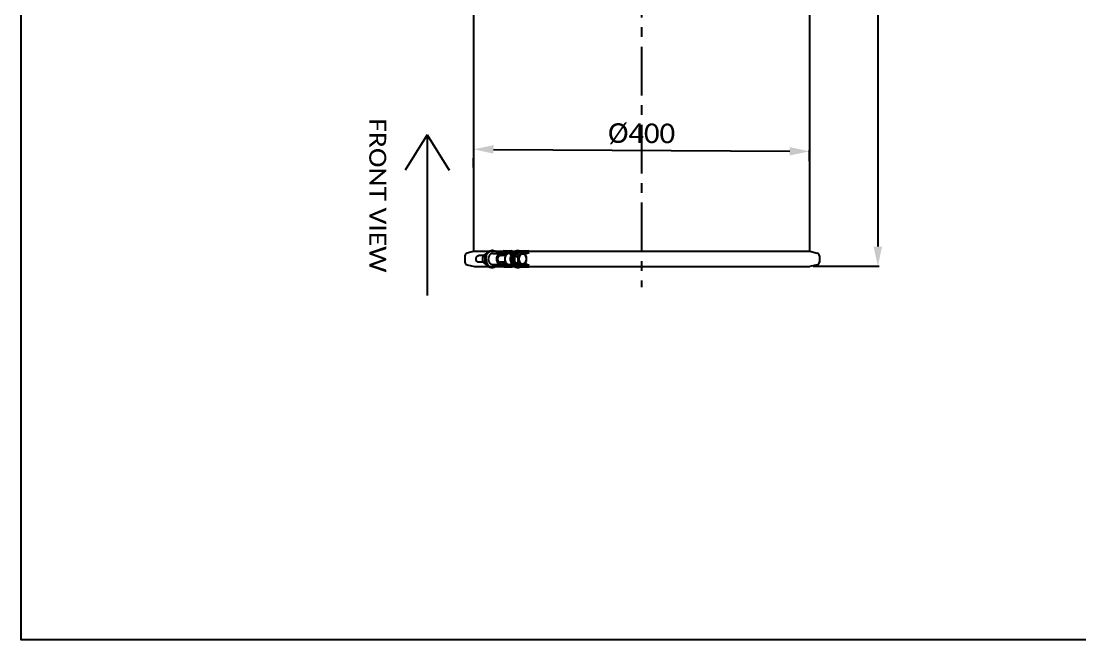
# Model space of a CAD drawing. Header units: millimetres. Extents: x 374 to 5899, y -2909 to 2000.
# Drawn here: x 374 to 1628, y -2908 to -2174 of the extents above; entities that cross this region are included whole.
import ezdxf
from ezdxf.enums import TextEntityAlignment as Align

# ---------------------------------------------------------------- set-up
doc = ezdxf.new("R2010")
doc.units = ezdxf.units.MM
doc.header["$LTSCALE"] = 154
doc.header["$PDMODE"] = 3
doc.header["$PDSIZE"] = 8
doc.linetypes.add('CENTER', pattern=[0.6, 0.375, -0.075, 0.075, -0.075])
doc.layers.get('0').update_dxf_attribs({"linetype": 'CONTINUOUS'})
doc.layers.get('Defpoints').update_dxf_attribs({"linetype": 'CONTINUOUS'})
doc.layers.add('00_BUW_DATUM', color=7, linetype='CONTINUOUS')
doc.layers.add('02___PRT_ALL_AXES', color=7, linetype='CONTINUOUS')
doc.styles.get("Standard").update_dxf_attribs({"font": 'calibri.ttf'})
doc.dimstyles.new('DIMSTYLE_1', dxfattribs={"dimtxt": 23.333333, "dimasz": 23.333333, "dimexe": 1.5, "dimexo": 1, "dimgap": 0.875, "dimtad": 1, "dimdsep": 46, "dimtxsty": 'Standard', "dimblk": '_FILLED', "dimblk1": '_FILLED', "dimblk2": '_FILLED', "dimcen": 0.09, "dimazin": 2, "dimtp": 0.01, "dimtm": 0.01, "dimtfac": 1, "dimtofl": 0, "dimtmove": 0, "dimatfit": 3, "dimldrblk": '_FILLED', "dimfxl": 1, "dimtolj": 1, "dimarcsym": 0})
doc.dimstyles.new('DIMSTYLE_5', dxfattribs={"dimtxt": 23.333333, "dimasz": 23.333333, "dimexe": 1.5, "dimexo": 1, "dimgap": 0.875, "dimtad": 1, "dimlfac": 0.15, "dimdsep": 46, "dimtxsty": 'Standard', "dimblk": '_FILLED', "dimblk1": '_FILLED', "dimblk2": '_FILLED', "dimcen": 0.09, "dimazin": 2, "dimtp": 0.01, "dimtm": 0.01, "dimtfac": 1, "dimtofl": 0, "dimtmove": 0, "dimatfit": 3, "dimldrblk": '_FILLED', "dimfxl": 1, "dimtolj": 1, "dimarcsym": 0})

# ---------------------------------------------------------------- blocks, each defined once
blk = doc.blocks.new('_FILLED')
at = {"color": 0, "linetype": 'ByBlock'}
blk.add_solid([(0, 0), (-1, 0.214), (-1, -0.214)], dxfattribs=at)
blk = doc.blocks.new('*D587')
at = {"color": 0, "lineweight": -2}
for p, q in [((1313.6, -1805), (1390.5, -1805)), ((1389, -1828.4), (1389, -2441.7)), ((1312.5, -2465), (1390.5, -2465))]:
    blk.add_line(p, q, dxfattribs=at)
at = {"layer": 'Defpoints', "color": 0}
for p in [(1312.6, -1805), (1311.5, -2465), (1389, -2465)]:
    blk.add_point(p, dxfattribs=at)
at = {"color": 0, "linetype": 'ByBlock', "lineweight": -2, "xscale": 23.3333333333, "yscale": 23.3333333333, "zscale": 23.3333333333}
for p, rotation in [((1389, -1805), 89.99999999999999), ((1389, -2465), 270)]:
    blk.add_blockref('_FILLED', p, dxfattribs=dict(at, rotation=rotation))
at = {"color": 0, "insert": (1357.1, -2106.6), "char_height": 23.333, "attachment_point": 2, "rotation": 90, "line_spacing_factor": 0.9}
blk.add_mtext('\\A1;{\\A1;660}', dxfattribs=at)
blk = doc.blocks.new('*D589')
at = {"color": 0, "linetype": 'ByBlock', "lineweight": -2}
for p, q in [((910.1, -2347.9), (910.3, -2324.8)), ((933.6, -2326.4), (1284.6, -2328.6)), ((1307.9, -2340.3), (1308, -2327.3))]:
    blk.add_line(p, q, dxfattribs=at)
at = {"layer": 'Defpoints', "color": 0}
for p in [(1307.9, -2328.8), (1307.9, -2341.3), (910.1, -2348.9)]:
    blk.add_point(p, dxfattribs=at)
at = {"color": 0, "linetype": 'ByBlock', "lineweight": -2, "xscale": 23.3333333333, "yscale": 23.3333333333, "zscale": 23.3333333333}
for p, rotation in [((910.3, -2326.3), 179.6388969271), ((1307.9, -2328.8), 359.6388969271)]:
    blk.add_blockref('_FILLED', p, dxfattribs=dict(at, rotation=rotation))
at = {"color": 0, "insert": (1109.2, -2295.6), "char_height": 23.33, "attachment_point": 2, "rotation": 359.6389, "line_spacing_factor": 0.9}
blk.add_mtext('\\A1;%%C400', dxfattribs=at)

msp = doc.modelspace()

# ---------------------------------------------------------------- linework, layer by layer
at = {"linetype": 'CENTER'}
msp.add_line((1109.001, -1465.5), (1109.001, -2489.707), dxfattribs=at)
for p, q in [((910.133, -1904.025), (910.133, -2447.224)), ((1307.87, -1917.063), (1307.87, -2447.224)), ((854.919, -2308.985), (828.894, -2351.175)), ((854.919, -2308.985), (880.945, -2351.175)), ((854.919, -2308.985), (854.919, -2499.57)), ((921.597, -2452.276), (916.134, -2452.276)), ((932.665, -2449.776), (942.388, -2449.776)), ((946.165, -2446.766), (939.709, -2449.229)), ((939.709, -2449.229), (949.432, -2449.229)), ((948.055, -2452.276), (940.781, -2452.276)), ((946.165, -2446.766), (955.889, -2446.766)), ((955.889, -2446.766), (949.432, -2449.229)), ((952.112, -2449.776), (955.809, -2449.776)), ((953.484, -2449.776), (956.341, -2448.686)), ((956.341, -2448.686), (955.889, -2446.766)), ((958.692, -2453.234), (963.511, -2448.808)), ((959.327, -2460.701), (958.692, -2453.234)), ((958.692, -2453.234), (961.723, -2453.234)), ((964.145, -2447.776), (963.051, -2447.776)), ((963.511, -2448.808), (966.541, -2448.808)), ((965.612, -2446.766), (965.369, -2446.858)), ((965.612, -2446.766), (975.336, -2446.766)), ((968.354, -2449.229), (968.88, -2449.229)), ((975.336, -2446.766), (968.88, -2449.229)), ((970.499, -2450.704), (975.789, -2448.686)), ((975.789, -2448.686), (975.336, -2446.766)), ((921.872, -2460.276), (916.134, -2460.276)), ((932.665, -2462.776), (942.388, -2462.776)), ((939.709, -2463.322), (949.432, -2463.322)), ((939.709, -2463.322), (946.165, -2465.786)), ((948.055, -2460.276), (940.781, -2460.276)), ((946.165, -2465.786), (955.889, -2465.786)), ((949.432, -2463.322), (955.889, -2465.786)), ((952.112, -2462.776), (955.803, -2462.776)), ((956.341, -2463.866), (953.484, -2462.776)), ((955.889, -2465.786), (956.341, -2463.866)), ((959.327, -2460.701), (962.358, -2460.701)), ((964.78, -2463.743), (959.327, -2460.701)), ((964.145, -2464.776), (963.051, -2464.776)), ((964.78, -2463.743), (967.811, -2463.743)), ((965.364, -2465.691), (965.612, -2465.786)), ((965.612, -2465.786), (975.336, -2465.786)), ((968.461, -2463.322), (968.88, -2463.322)), ((968.88, -2463.322), (975.336, -2465.786)), ((975.789, -2463.866), (970.479, -2461.84)), ((975.336, -2465.786), (975.789, -2463.866))]:
    msp.add_line(p, q)
msp.add_lwpolyline([(374.049, -396.871), (2989.56, -396.871), (2989.56, -2907.81), (374.049, -2907.81)], close=True)
for centre, radius, start, end in [((964.995, -2447.068), 4.445, 325.220633, 330.912457), ((953.907, -2458.925), 19.421, 20.465782, 21.363171), ((945.843, -2457.049), 16.913, 347.528922, 348.512913), ((961.326, -2457.766), 8.981, 317.388133, 320.439832), ((964.942, -2465.515), 4.507, 29.107339, 32.038589)]:
    msp.add_arc(centre, radius, start, end)
for points, knots in [([(913.506, -2458.523), (913.174, -2457.907), (912.811, -2456.492), (913.109, -2454.715), (913.781, -2453.516), (914.453, -2452.824), (915.256, -2452.379), (915.847, -2452.276), (916.134, -2452.276)], [0, 0, 0, 0, 0.26437599, 0.53160237, 0.65878397, 0.77857257, 0.89141546, 1, 1, 1, 1]), ([(923.605, -2456.276), (923.605, -2455.414), (923.809, -2453.712), (924.429, -2452.111), (924.835, -2451.383)], [0, 0, 0, 0, 0.50836303, 1, 1, 1, 1]), ([(924.835, -2461.168), (924.429, -2460.44), (923.809, -2458.839), (923.605, -2457.137), (923.605, -2456.276)], [0, 0, 0, 0, 0.49163753, 1, 1, 1, 1]), ([(923.811, -2456.275), (923.812, -2454.984), (924.197, -2452.451), (925.645, -2449.641), (927.283, -2447.932), (928.667, -2446.991), (930.176, -2446.408), (931.233, -2446.276), (931.753, -2446.276)], [0, 0, 0, 0, 0.27499802, 0.53568545, 0.65852063, 0.77599232, 0.88918772, 1, 1, 1, 1]), ([(923.811, -2456.275), (923.811, -2457.566), (924.197, -2460.099), (925.644, -2462.91), (927.283, -2464.619), (928.667, -2465.56), (930.176, -2466.143), (931.232, -2466.276), (931.753, -2466.276)], [0, 0, 0, 0, 0.27499756, 0.53568652, 0.65852222, 0.77599387, 0.88918867, 1, 1, 1, 1]), ([(932.664, -2449.776), (932.326, -2449.776), (931.639, -2449.862), (930.658, -2450.241), (929.759, -2450.852), (928.975, -2451.67), (928.334, -2452.662), (927.696, -2454.177), (927.503, -2455.436), (927.503, -2456.276)], [0, 0, 0, 0, 0.11069919, 0.22378, 0.3411331, 0.46384431, 0.59210304, 0.72528142, 1, 1, 1, 1]), ([(927.503, -2456.276), (927.503, -2457.115), (927.696, -2458.374), (928.334, -2459.889), (928.975, -2460.881), (929.759, -2461.699), (930.658, -2462.31), (931.639, -2462.689), (932.326, -2462.776), (932.664, -2462.776)], [0, 0, 0, 0, 0.27471858, 0.40789696, 0.53615569, 0.6588669, 0.77622, 0.88930081, 1, 1, 1, 1]), ([(942.388, -2449.776), (942.05, -2449.776), (941.363, -2449.862), (940.382, -2450.241), (939.483, -2450.853), (938.418, -2451.963), (937.477, -2453.791), (937.098, -2456.276), (937.477, -2458.76), (938.418, -2460.588), (939.483, -2461.699), (940.382, -2462.31), (941.363, -2462.689), (942.05, -2462.776), (942.388, -2462.776)], [0, 0, 0, 0, 0.05540572, 0.11200347, 0.17073952, 0.23215734, 0.36250142, 0.5, 0.63749858, 0.76784266, 0.82926048, 0.88799653, 0.94459428, 1, 1, 1, 1]), ([(942.389, -2460.776), (942.154, -2460.776), (941.679, -2460.716), (940.758, -2460.361), (939.75, -2459.482), (938.99, -2457.996), (938.725, -2456.276), (938.99, -2454.555), (939.75, -2453.069), (940.758, -2452.19), (941.679, -2451.835), (942.154, -2451.776), (942.389, -2451.776)], [0, 0, 0, 0, 0.05547929, 0.11215108, 0.23180355, 0.36231916, 0.5, 0.63768084, 0.76819645, 0.88784892, 0.94452071, 1, 1, 1, 1]), ([(939.709, -2449.229), (939.681, -2449.277), (939.571, -2449.468), (939.446, -2449.651), (939.345, -2449.781)], [0, 0, 0, 0, 0.25308946, 1, 1, 1, 1]), ([(944.864, -2450.572), (944.497, -2450.319), (943.702, -2449.917), (942.819, -2449.776), (942.388, -2449.776)], [0, 0, 0, 0, 0.50834192, 1, 1, 1, 1]), ([(942.389, -2451.776), (942.67, -2451.776), (943.244, -2451.862), (943.768, -2452.11), (944.012, -2452.267)], [0, 0, 0, 0, 0.49246731, 1, 1, 1, 1]), ([(946.552, -2451.115), (946.258, -2451.115), (945.657, -2451.019), (945.115, -2450.744), (944.864, -2450.572)], [0, 0, 0, 0, 0.49164701, 1, 1, 1, 1]), ([(949.432, -2449.229), (949.275, -2449.511), (948.91, -2450.03), (948.21, -2450.641), (947.409, -2451.027), (946.833, -2451.115), (946.552, -2451.115)], [0, 0, 0, 0, 0.2688994, 0.5233878, 0.76537017, 1, 1, 1, 1]), ([(952.112, -2449.776), (951.773, -2449.776), (951.087, -2449.862), (950.106, -2450.241), (949.206, -2450.853), (948.141, -2451.963), (947.201, -2453.791), (946.821, -2456.276), (947.201, -2458.76), (948.141, -2460.588), (949.206, -2461.699), (950.106, -2462.31), (951.087, -2462.689), (951.773, -2462.776), (952.112, -2462.776)], [0, 0, 0, 0, 0.05540572, 0.11200347, 0.17073952, 0.23215734, 0.36250142, 0.5, 0.63749858, 0.76784266, 0.82926048, 0.88799653, 0.94459428, 1, 1, 1, 1]), ([(956.687, -2462.737), (956.188, -2461.996), (955.374, -2460.337), (954.771, -2457.612), (954.788, -2454.784), (955.426, -2452.069), (956.642, -2449.674), (958.351, -2447.784), (960.117, -2446.753), (961.612, -2446.344), (962.371, -2446.276), (962.747, -2446.276)], [0, 0, 0, 0, 0.12818157, 0.26175156, 0.39719448, 0.53054962, 0.65835345, 0.77856695, 0.89138481, 0.94600355, 1, 1, 1, 1]), ([(957.293, -2462.414), (956.652, -2461.461), (955.94, -2459.818), (955.524, -2457.496), (955.46, -2455.097), (955.934, -2452.73), (956.928, -2450.628), (957.889, -2449.268), (959.041, -2448.16), (960.345, -2447.345), (961.753, -2446.857), (963.214, -2446.719), (964.667, -2446.936), (966.057, -2447.499), (967.331, -2448.381), (968.057, -2449.144), (968.389, -2449.562)], [0, 0, 0, 0, 0.13215517, 0.20104294, 0.27055538, 0.40735673, 0.47339875, 0.53693834, 0.597759, 0.65603435, 0.71235168, 0.76765499, 0.82308806, 0.87976815, 0.93857017, 1, 1, 1, 1]), ([(958.72, -2462.795), (958.016, -2462.054), (957.169, -2460.687), (956.529, -2458.666), (956.203, -2456.485), (956.43, -2453.738), (957.289, -2451.703), (957.874, -2450.822)], [0, 0, 0, 0, 0.23905456, 0.36556453, 0.49464292, 0.75266073, 1, 1, 1, 1]), ([(958.968, -2450.822), (958.382, -2451.703), (957.524, -2453.738), (957.297, -2456.485), (957.623, -2458.666), (958.263, -2460.687), (959.11, -2462.054), (959.814, -2462.795)], [0, 0, 0, 0, 0.24733926, 0.50535707, 0.63443547, 0.76094543, 1, 1, 1, 1]), ([(957.874, -2450.822), (958.181, -2450.359), (958.873, -2449.513), (960.141, -2448.531), (961.556, -2447.916), (962.559, -2447.776), (963.051, -2447.776)], [0, 0, 0, 0, 0.2668436, 0.52057259, 0.76340197, 1, 1, 1, 1]), ([(964.145, -2447.776), (963.652, -2447.776), (962.65, -2447.916), (961.235, -2448.531), (959.967, -2449.513), (959.275, -2450.359), (958.968, -2450.822)], [0, 0, 0, 0, 0.23659761, 0.47942776, 0.73315803, 1, 1, 1, 1]), ([(966.541, -2448.808), (966.327, -2449.183), (965.789, -2449.976), (964.708, -2451.107), (963.315, -2452.207), (962.27, -2452.893), (961.723, -2453.234)], [0, 0, 0, 0, 0.19606033, 0.43280373, 0.70759302, 1, 1, 1, 1]), ([(961.723, -2453.234), (962.171, -2454.38), (962.686, -2456.189), (962.711, -2458.639), (962.535, -2459.839), (962.418, -2460.417)], [0, 0, 0, 0, 0.50450138, 0.75791743, 1, 1, 1, 1]), ([(962.747, -2446.276), (963.318, -2446.276), (964.481, -2446.436), (966.124, -2447.138), (967.601, -2448.263), (968.413, -2449.233), (968.774, -2449.764)], [0, 0, 0, 0, 0.23688693, 0.47984642, 0.73346506, 1, 1, 1, 1]), ([(972.02, -2453.075), (971.703, -2452.487), (970.896, -2451.447), (969.189, -2450.536), (967.295, -2450.555), (965.6, -2451.5), (964.365, -2453.139), (963.718, -2455.21), (963.73, -2457.424), (964.194, -2458.843), (964.535, -2459.476)], [0, 0, 0, 0, 0.12519346, 0.23995322, 0.35024929, 0.46534218, 0.59096202, 0.72617756, 0.8650608, 1, 1, 1, 1]), ([(968.213, -2449.492), (967.928, -2449.222), (967.323, -2448.734), (966.314, -2448.187), (965.245, -2447.851), (964.509, -2447.776), (964.145, -2447.776)], [0, 0, 0, 0, 0.26087112, 0.51287247, 0.7582272, 1, 1, 1, 1]), ([(964.535, -2459.476), (964.852, -2460.064), (965.659, -2461.104), (967.366, -2462.015), (969.261, -2461.996), (970.955, -2461.052), (972.191, -2459.412), (972.837, -2457.341), (972.825, -2455.127), (972.362, -2453.708), (972.02, -2453.075)], [0, 0, 0, 0, 0.12519346, 0.23995322, 0.35024929, 0.46534218, 0.59096202, 0.72617756, 0.8650608, 1, 1, 1, 1]), ([(971.994, -2451.85), (971.367, -2451.249), (970.146, -2450.42), (968.265, -2449.508), (967.134, -2449.041), (966.541, -2448.808)], [0, 0, 0, 0, 0.41517536, 0.69574876, 1, 1, 1, 1]), ([(972.629, -2459.317), (972.886, -2458.149), (973.154, -2455.688), (972.534, -2453.29), (972.103, -2452.134)], [0, 0, 0, 0, 0.49220417, 1, 1, 1, 1]), ([(916.134, -2460.276), (915.876, -2460.276), (915.347, -2460.193), (914.349, -2459.705), (913.779, -2459.028), (913.506, -2458.523)], [0, 0, 0, 0, 0.23519532, 0.47798132, 1, 1, 1, 1]), ([(939.345, -2462.77), (939.378, -2462.813), (939.51, -2462.99), (939.628, -2463.177), (939.709, -2463.322)], [0, 0, 0, 0, 0.24696128, 1, 1, 1, 1]), ([(942.388, -2462.776), (942.819, -2462.776), (943.702, -2462.634), (944.497, -2462.232), (944.864, -2461.979)], [0, 0, 0, 0, 0.49165808, 1, 1, 1, 1]), ([(944.012, -2460.284), (943.768, -2460.441), (943.244, -2460.689), (942.67, -2460.776), (942.389, -2460.776)], [0, 0, 0, 0, 0.50753269, 1, 1, 1, 1]), ([(944.864, -2461.979), (945.115, -2461.807), (945.657, -2461.533), (946.258, -2461.436), (946.552, -2461.436)], [0, 0, 0, 0, 0.50835299, 1, 1, 1, 1]), ([(946.552, -2461.436), (946.833, -2461.436), (947.409, -2461.525), (948.21, -2461.91), (948.91, -2462.521), (949.275, -2463.04), (949.432, -2463.322)], [0, 0, 0, 0, 0.23462983, 0.4766122, 0.7311006, 1, 1, 1, 1]), ([(956.687, -2462.737), (957.048, -2463.275), (957.861, -2464.259), (959.346, -2465.399), (961, -2466.113), (962.172, -2466.276), (962.747, -2466.276)], [0, 0, 0, 0, 0.26669551, 0.52037178, 0.76326387, 1, 1, 1, 1]), ([(957.293, -2462.414), (957.598, -2462.867), (958.273, -2463.702), (959.484, -2464.713), (960.833, -2465.417), (962.269, -2465.784), (963.736, -2465.796), (965.175, -2465.453), (966.531, -2464.771), (967.329, -2464.123), (967.7, -2463.758)], [0, 0, 0, 0, 0.13494974, 0.2640494, 0.38800553, 0.50837789, 0.62741127, 0.74761766, 0.87127328, 1, 1, 1, 1]), ([(963.051, -2464.776), (962.659, -2464.776), (961.865, -2464.688), (960.719, -2464.298), (959.646, -2463.665), (959.014, -2463.105), (958.72, -2462.795)], [0, 0, 0, 0, 0.24067816, 0.48547171, 0.73781014, 1, 1, 1, 1]), ([(959.814, -2462.795), (960.108, -2463.105), (960.74, -2463.665), (961.813, -2464.298), (962.959, -2464.688), (963.753, -2464.776), (964.145, -2464.776)], [0, 0, 0, 0, 0.26218986, 0.51452829, 0.75932184, 1, 1, 1, 1]), ([(962.358, -2460.701), (962.95, -2460.934), (964.082, -2461.401), (965.963, -2462.313), (967.184, -2463.142), (967.811, -2463.743)], [0, 0, 0, 0, 0.30425572, 0.58481445, 1, 1, 1, 1]), ([(962.747, -2466.276), (963.219, -2466.276), (964.174, -2466.167), (965.551, -2465.689), (966.835, -2464.911), (967.587, -2464.226), (967.936, -2463.846)], [0, 0, 0, 0, 0.24033386, 0.48495188, 0.73740503, 1, 1, 1, 1]), ([(964.145, -2464.776), (964.705, -2464.776), (965.849, -2464.593), (966.883, -2464.075), (967.361, -2463.749)], [0, 0, 0, 0, 0.49178498, 1, 1, 1, 1]), ([(967.811, -2463.743), (968.357, -2463.402), (969.402, -2462.716), (970.795, -2461.616), (971.876, -2460.484), (972.414, -2459.692), (972.629, -2459.317)], [0, 0, 0, 0, 0.29241106, 0.56718637, 0.80393895, 1, 1, 1, 1])]:
    msp.add_open_spline(points, degree=3, knots=knots)
at = {"layer": '00_BUW_DATUM'}
for p, q in [((924.496, -2452.059), (921.645, -2452.059)), ((932.665, -2446.276), (931.753, -2446.276)), ((961.836, -2446.276), (962.747, -2446.276)), ((924.125, -2459.544), (921.21, -2459.544)), ((926.495, -2463.761), (926.14, -2463.761)), ((932.665, -2466.276), (931.753, -2466.276)), ((961.836, -2466.276), (962.747, -2466.276))]:
    msp.add_line(p, q, dxfattribs=at)
for centre, start, end in [((932.666, -2452.615), 90.013185, 98.212976), ((932.666, -2459.937), 261.787138, 269.986807)]:
    msp.add_arc(centre, 6.339, start, end, dxfattribs=at)
for points, knots in [([(921.21, -2459.544), (921.137, -2458.929), (921.031, -2457.683), (921.038, -2456.431), (921.074, -2455.801)], [0, 0, 0, 0, 0.49540491, 1, 1, 1, 1]), ([(921.074, -2455.801), (921.111, -2455.168), (921.251, -2453.91), (921.501, -2452.671), (921.645, -2452.059)], [0, 0, 0, 0, 0.50209268, 1, 1, 1, 1]), ([(921.645, -2452.059), (921.992, -2451.778), (922.75, -2451.205), (923.546, -2450.686), (923.975, -2450.424)], [0, 0, 0, 0, 0.47069039, 1, 1, 1, 1]), ([(923.975, -2450.424), (924.144, -2450.321), (924.859, -2449.897), (925.591, -2449.505), (926.153, -2449.218)], [0, 0, 0, 0, 0.23921474, 1, 1, 1, 1]), ([(924.723, -2456.275), (924.723, -2455.075), (925.058, -2452.716), (926.31, -2450.055), (927.742, -2448.358), (928.964, -2447.365), (930.313, -2446.665), (931.278, -2446.41), (931.76, -2446.341)], [0, 0, 0, 0, 0.27286782, 0.53336065, 0.656861, 0.7752722, 0.8892145, 1, 1, 1, 1]), ([(924.723, -2456.275), (924.723, -2457.475), (925.057, -2459.834), (926.31, -2462.496), (927.742, -2464.193), (928.964, -2465.186), (930.313, -2465.886), (931.278, -2466.141), (931.76, -2466.211)], [0, 0, 0, 0, 0.27286729, 0.53336149, 0.65686235, 0.77527359, 0.88921539, 1, 1, 1, 1]), ([(932.665, -2446.276), (933.236, -2446.276), (934.401, -2446.436), (936.046, -2447.141), (937.524, -2448.268), (938.336, -2449.241), (938.698, -2449.773)], [0, 0, 0, 0, 0.23686088, 0.47980988, 0.73344567, 1, 1, 1, 1]), ([(955.775, -2462.737), (955.276, -2461.996), (954.463, -2460.337), (953.859, -2457.612), (953.876, -2454.784), (954.515, -2452.069), (955.73, -2449.673), (957.439, -2447.784), (959.205, -2446.753), (960.701, -2446.344), (961.459, -2446.276), (961.836, -2446.276)], [0, 0, 0, 0, 0.12818165, 0.26175174, 0.39719473, 0.53054988, 0.65835366, 0.77856706, 0.89138482, 0.94600355, 1, 1, 1, 1]), ([(923.322, -2461.653), (922.925, -2461.313), (922.192, -2460.637), (921.517, -2459.903), (921.21, -2459.544)], [0, 0, 0, 0, 0.52509879, 1, 1, 1, 1]), ([(926.14, -2463.761), (925.888, -2463.591), (924.922, -2462.926), (923.983, -2462.218), (923.322, -2461.653)], [0, 0, 0, 0, 0.25919656, 1, 1, 1, 1]), ([(932.665, -2466.276), (933.236, -2466.276), (934.401, -2466.115), (936.046, -2465.41), (937.524, -2464.283), (938.336, -2463.31), (938.698, -2462.778)], [0, 0, 0, 0, 0.23686097, 0.47981, 0.73344576, 1, 1, 1, 1]), ([(955.775, -2462.737), (956.137, -2463.275), (956.95, -2464.259), (958.434, -2465.399), (960.089, -2466.113), (961.26, -2466.276), (961.836, -2466.276)], [0, 0, 0, 0, 0.26668897, 0.5203714, 0.76326395, 1, 1, 1, 1])]:
    msp.add_open_spline(points, degree=3, knots=knots, dxfattribs=at)
at = {"layer": '02___PRT_ALL_AXES'}
for p, q in [((899.86, -2452.522), (899.86, -2460.029)), ((910.969, -2447.224), (902.277, -2449.419)), ((910.133, -2447.224), (1308.613, -2447.224)), ((910.969, -2447.224), (928.389, -2447.224)), ((936.023, -2447.224), (944.963, -2447.224)), ((953.771, -2449.776), (956.424, -2448.958)), ((955.997, -2447.224), (956.696, -2447.224)), ((956.044, -2447.425), (956.696, -2447.224)), ((956.941, -2448.405), (956.696, -2447.224)), ((1308.613, -2447.224), (1317.305, -2449.419)), ((1319.721, -2452.522), (1319.721, -2460.029)), ((902.277, -2463.132), (910.969, -2465.327)), ((910.969, -2465.327), (928.388, -2465.327)), ((910.969, -2465.327), (1308.613, -2465.327)), ((936.023, -2465.327), (944.963, -2465.327)), ((956.437, -2463.597), (953.771, -2462.776)), ((955.997, -2465.327), (958.472, -2465.327)), ((956.696, -2465.327), (956.044, -2465.126)), ((956.942, -2464.141), (956.696, -2465.327)), ((1317.305, -2463.132), (1308.613, -2465.327))]:
    msp.add_line(p, q, dxfattribs=at)
for centre, start, end in [((903.06, -2452.522), 104.172338, 180), ((1316.521, -2452.522), 0, 75.827662), ((903.06, -2460.029), 180, 255.827662), ((1316.521, -2460.029), 284.172338, 0)]:
    msp.add_arc(centre, 3.2, start, end, dxfattribs=at)

# ---------------------------------------------------------------- texts
at = {"width": 1.109888}
msp.add_text('FRONT VIEW', height=20, rotation=270, dxfattribs=at).set_placement((786.512, -2289.656), (786.512, -2472.225), align=Align.FIT)

# ---------------------------------------------------------------- dimensions: what is measured, and where the dimension line sits
dim = msp.add_linear_dim(base=(1389.044, -2465.027), p1=(1312.628, -1805.025), p2=(1311.504, -2465.027), angle=270, text='{\\A1;<>}', dimstyle='DIMSTYLE_1', override={"dimtxsty": 'Standard'})
dim.commit()
dim.dimension.update_dxf_attribs({"geometry": '*D587', "text_midpoint": (1389.044, -2106.575), "dimtype": 160})
at = {"linetype": 'ByBlock'}
dim = msp.add_linear_dim(base=(1307.948, -2328.793), p1=(910.133, -2348.906), p2=(1307.87, -2341.252), angle=359.638897, text='%%C400', dimstyle='DIMSTYLE_5', override={"dimtxsty": 'Standard'}, dxfattribs=at)
dim.commit()
dim.dimension.update_dxf_attribs({"geometry": '*D589', "text_midpoint": (1109.001, -2327.539), "dimtype": 160})

doc.saveas('drawing.dxf')
